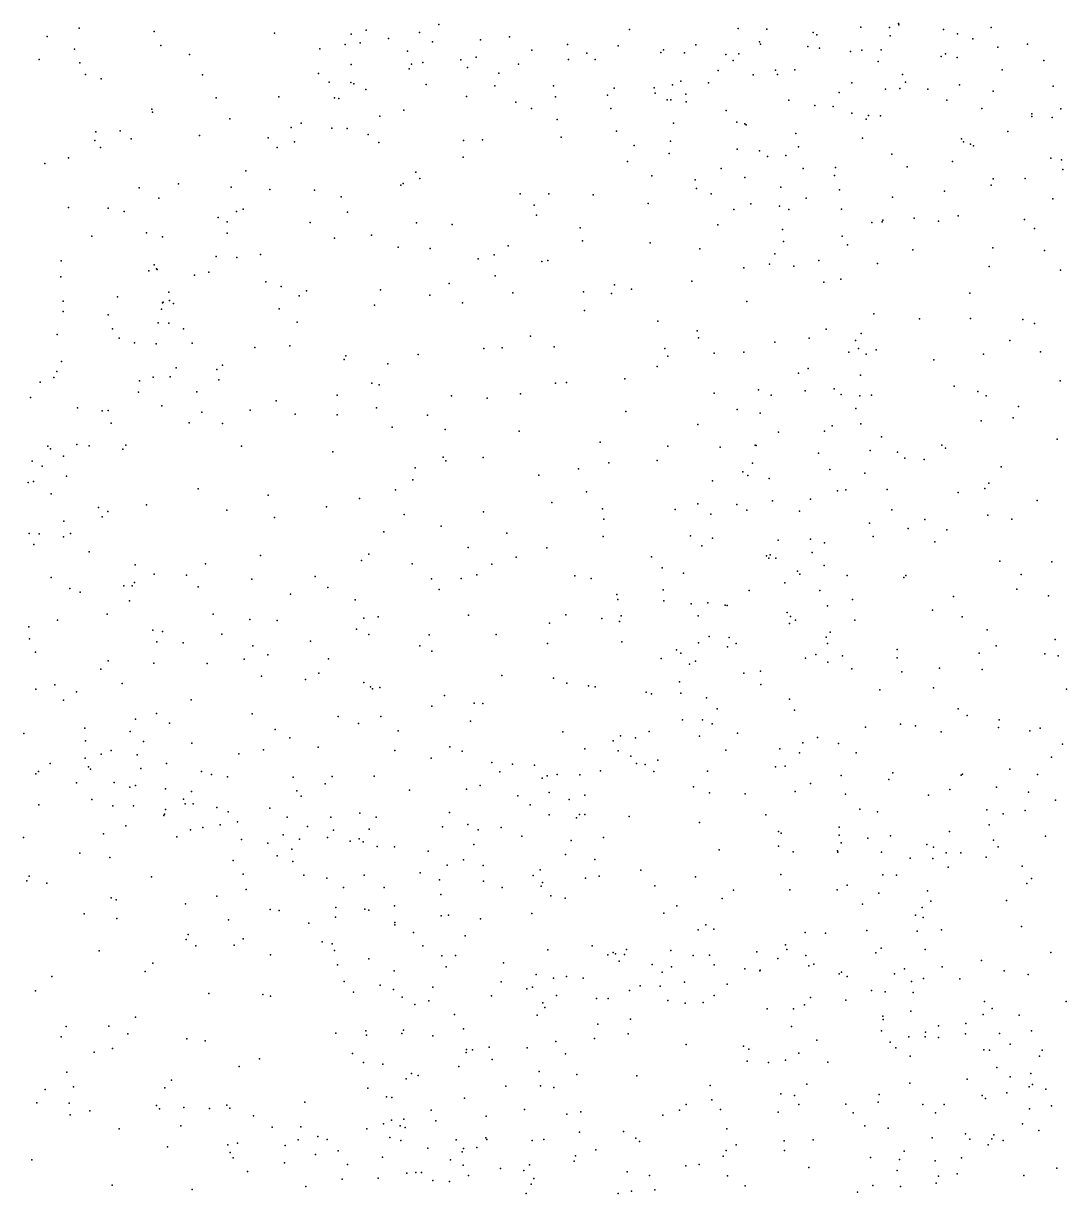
# Model space of a CAD drawing. Header units: metres. Extents: x -23.9 to 23.9, y -28.5 to 28.5.
# Drawn here: x -13.454 to -11.962, y 8.403 to 10.077 of the extents above; entities that cross this region are included whole.
import ezdxf

# ---------------------------------------------------------------- set-up
doc = ezdxf.new("R2010")
doc.units = ezdxf.units.M

msp = doc.modelspace()

# ---------------------------------------------------------------- linework, layer by layer
for p in [(-13.3744, 10.0702, -5.0098), (-13.2671, 10.0656, 18.3685), (-12.9637, 10.0675, 24.3945), (-12.86, 10.0756, 20.1671), (-12.5871, 10.0684, 21.2771), (-12.4318, 10.07, 20.0242), (-12.3911, 10.0691, 20.7365), (-12.2564, 10.072, 24.7899), (-12.2153, 10.0714, 23.1573), (-12.2026, 10.0772, 22.6871), (-12.2019, 10.0752, 18.1129), (-12.1384, 10.0687, 21.6482), (-12.0699, 10.0713, 18.2572), (-13.4202, 10.0585, 5.4213), (-13.095, 10.0633, 24.33), (-12.9853, 10.0617, 20.7991), (-12.9724, 10.0493, 20.6956), (-12.9319, 10.0554, 20.2996), (-12.8874, 10.0641, -11.6826), (-12.869, 10.051, 24.5283), (-12.8005, 10.0535, 20.7768), (-12.7587, 10.0582, 17.9673), (-12.4015, 10.0508, 19.9409), (-12.4, 10.0477, 22.5929), (-12.3245, 10.0643, 23.2187), (-12.3192, 10.0607, 20.3138), (-12.2144, 10.0594, 22.1657), (-12.1184, 10.0622, 21.7312), (-12.0962, 10.0552, 22.7158), (-12.0179, 10.0476, 22.8165), (-13.3812, 10.0404, -3.9826), (-13.2576, 10.0455, 24.3193), (-13.2165, 10.0328, 4.6356), (-13.0304, 10.041, 20.2427), (-12.994, 10.0471, -8.1686), (-12.9047, 10.0373, 20.6292), (-12.727, 10.0387, 21.2127), (-12.676, 10.0469, 17.9568), (-12.6485, 10.0347, 20.7836), (-12.6037, 10.0449, 22.712), (-12.5425, 10.0356, 20.0723), (-12.5385, 10.0393, 20.1786), (-12.5085, 10.0353, 24.7819), (-12.4925, 10.0466, 20.7761), (-12.4495, 10.0328, 21.3598), (-12.4308, 10.0338, -4.0537), (-12.3323, 10.044, 20.5909), (-12.3156, 10.0418, 20.4535), (-12.2713, 10.0369, 23.4402), (-12.2549, 10.039, 19.8255), (-12.2275, 10.0395, 21.5292), (-12.1353, 10.0337, 23.1997), (-12.0604, 10.0433, 23.5073), (-13.4315, 10.0257, 18.8081), (-13.3733, 10.0206, 24.2866), (-12.9853, 10.0186, -10.4932), (-12.8992, 10.0191, 20.4977), (-12.8827, 10.0212, 20.3844), (-12.8284, 10.025, 20.2784), (-12.8066, 10.029, 21.1546), (-12.7461, 10.0189, 20.2406), (-12.6744, 10.0257, 24.7108), (-12.6364, 10.0257, 20.1385), (-12.4389, 10.0243, 17.9872), (-12.2319, 10.0229, -11.6927), (-12.1415, 10.0297, 21.9252), (-12.1187, 10.0282, 19.7865), (-11.9945, 10.0242, 23.0544), (-13.3655, 10.0043, 6.615), (-13.3431, 9.9977, 18.683), (-13.1979, 10.0035, 24.3615), (-13.032, 10.0055, 24.4074), (-12.9022, 10.0123, 20.11), (-12.8189, 10.014, 20.6496), (-12.7744, 10.0061, 20.1167), (-12.4607, 10.01, 20.3014), (-12.4103, 10.0036, 20.4661), (-12.3783, 10.0103, 21.4108), (-12.3757, 10.0042, 23.3503), (-12.3509, 10.0106, 22.5292), (-12.1968, 10.0042, 22.5437), (-12.0544, 10.0107, 24.7499), (-13.0169, 9.9932, 5.3617), (-12.9859, 9.9926, 20.405), (-12.9816, 9.9905, 2.361), (-12.9645, 9.9828, 15.0895), (-12.8783, 9.9896, 18.0077), (-12.7801, 9.9878, 20.3755), (-12.6961, 9.988, 20.6378), (-12.6091, 9.9844, 19.9913), (-12.5521, 9.985, 20.3372), (-12.5256, 9.9894, 20.6243), (-12.5139, 9.9945, 2.5014), (-12.4743, 9.9923, 22.5288), (-12.2692, 9.9923, -14.4867), (-12.2214, 9.9831, 14.4109), (-12.2008, 9.9842, 21.9739), (-12.1928, 9.9933, 21.6791), (-12.1604, 9.9833, 24.7908), (-12.1152, 9.9892, 22.5629), (-11.9815, 9.9873, 19.7915), (-13.1786, 9.9708, 12.2302), (-13.089, 9.972, 20.1365), (-13.0094, 9.9708, 20.7312), (-13.0031, 9.9697, 20.4945), (-12.8203, 9.9726, 24.6066), (-12.7501, 9.9643, 24.6668), (-12.693, 9.9722, 20.426), (-12.6189, 9.9746, 17.9621), (-12.5507, 9.9772, 22.4325), (-12.5333, 9.968, 17.9726), (-12.5283, 9.9677, 22.3114), (-12.5066, 9.9759, 20.4866), (-12.5063, 9.9648, 19.9996), (-12.3594, 9.9673, 22.1778), (-12.2873, 9.9784, 24.81), (-12.1334, 9.9672, 23.3001), (-12.0673, 9.9804, 18.2696), (-13.2706, 9.9546, 24.378), (-13.2695, 9.9502, 18.4017), (-12.9099, 9.9531, -2.142), (-12.7273, 9.9553, 20.0588), (-12.614, 9.9554, 24.754), (-12.449, 9.9526, 22.2092), (-12.3224, 9.9599, 21.4989), (-12.2961, 9.9582, 22.088), (-12.2694, 9.9486, 18.0761), (-12.0836, 9.9553, 19.8271), (-12.012, 9.9476, 23.249), (-11.9705, 9.9549, 24.7097), (-13.1591, 9.9408, 24.4109), (-13.057, 9.9345, 20.3229), (-12.9442, 9.9446, 20.9147), (-12.6907, 9.9398, -11.0307), (-12.5246, 9.9345, 21.2657), (-12.4337, 9.9359, 22.4438), (-12.4224, 9.9333, 21.3698), (-12.4205, 9.9319, 19.9846), (-12.2487, 9.94, 21.8998), (-12.2455, 9.9453, 21.7419), (-12.2283, 9.9451, 19.9175), (-12.0119, 9.944, -14.2148), (-11.9827, 9.9424, 22.5941), (-13.3503, 9.9221, 24.3682), (-13.3157, 9.9233, 18.6366), (-13.2023, 9.9167, 18.2824), (-13.071, 9.9282, 24.4349), (-13.0128, 9.9271, 20.8197), (-12.991, 9.9267, 20.0954), (-12.961, 9.9183, 18.0528), (-12.6849, 9.9143, 21.1412), (-12.6057, 9.9232, 21.1902), (-12.3496, 9.9198, 11.947), (-12.0464, 9.9227, 24.7577), (-13.3519, 9.9095, 18.7197), (-13.3439, 9.8996, 3.3629), (-13.3, 9.912, 18.5101), (-13.1042, 9.9136, 18.1574), (-13.0912, 9.8997, 20.6227), (-13.0664, 9.9075, 20.5019), (-12.9456, 9.907, 24.458), (-12.8249, 9.9097, 17.9983), (-12.7973, 9.9106, 20.0229), (-12.5806, 9.9023, 22.297), (-12.5286, 9.9089, 6.2864), (-12.4335, 9.8973, -8.3753), (-12.3457, 9.9008, 22.0218), (-12.2542, 9.9132, -8.7356), (-12.1125, 9.912, 18.2193), (-12.1095, 9.9079, 23.367), (-12.0994, 9.9043, 19.9104), (-12.0954, 9.902, 22.4545), (-13.3895, 9.8848, -1.6294), (-12.8253, 9.8856, 24.6116), (-12.5308, 9.8908, 22.2179), (-12.4016, 9.8948, -10.3967), (-12.3898, 9.8865, 18.0228), (-12.3635, 9.888, 14.8283), (-12.2121, 9.89, 22.4017), (-11.9849, 9.8844, 23.5134), (-11.9696, 9.8818, 22.5291), (-13.4234, 9.8769, 24.3564), (-13.1361, 9.8664, 20.1296), (-12.8929, 9.8642, 24.5218), (-12.5903, 9.8797, 17.9796), (-12.4563, 9.8695, 21.2888), (-12.339, 9.8695, 21.4993), (-12.2925, 9.8712, 20.0728), (-12.1903, 9.872, 18.149), (-12.1254, 9.8797, 24.7869), (-11.9677, 9.8682, 19.8536), (-13.2325, 9.8474, 18.3681), (-12.9108, 9.8481, 18.0486), (-12.8871, 9.8553, 20.9736), (-12.5555, 9.8589, 12.8818), (-12.4933, 9.8535, 20.0683), (-12.4225, 9.8566, 24.8096), (-12.294, 9.8597, 21.754), (-12.0671, 9.8547, 15.8529), (-12.0216, 9.8554, 22.446), (-13.2885, 9.8418, 18.5888), (-13.157, 9.8428, 24.46), (-13.1015, 9.8397, 20.6915), (-13.0378, 9.8384, 20.8273), (-12.9145, 9.8457, 20.0442), (-12.7438, 9.8332, -6.839), (-12.7025, 9.8333, 19.9537), (-12.6392, 9.8319, 20.012), (-12.4913, 9.8409, 1.4156), (-12.4705, 9.8332, 22.3651), (-12.3707, 9.8427, 22.3571), (-12.2869, 9.839, 18.0946), (-12.1366, 9.8369, 22.3866), (-12.07, 9.8459, 20.0219), (-13.3897, 9.8138, 24.4043), (-13.2605, 9.8269, 18.463), (-12.9999, 9.8288, 24.4696), (-12.7236, 9.8172, 21.0805), (-12.5604, 9.8196, 21.1694), (-12.4138, 9.8192, 22.2065), (-12.3726, 9.8158, 22.0532), (-12.3346, 9.827, 20.1434), (-12.2113, 9.8284, 24.8032), (-11.9819, 9.8261, -9.1511), (-13.333, 9.8127, 1.3289), (-13.3102, 9.8081, 18.7595), (-13.1756, 9.7995, 14.4117), (-13.1495, 9.8079, 20.3574), (-13.14, 9.8115, 20.0611), (-12.9907, 9.8073, 20.9124), (-12.7205, 9.8026, 18.0115), (-12.438, 9.8109, 18.0326), (-12.3592, 9.8111, 21.3914), (-12.2843, 9.8116, 21.6666), (-12.1804, 9.7983, -4.7753), (-12.1172, 9.8016, -0.5867), (-12.0225, 9.7966, 24.7398), (-13.1625, 9.793, 20.6101), (-13.0441, 9.7922, 18.1586), (-12.8918, 9.7918, 3.5662), (-12.8407, 9.7896, 20.0059), (-12.6577, 9.7847, 14.1715), (-12.4608, 9.7889, 20.1711), (-12.3687, 9.7825, 24.8073), (-12.2407, 9.7925, 16.8273), (-12.226, 9.7933, 18.1576), (-12.2252, 9.7958, 22.3338), (-12.1455, 9.7944, 20.1397), (-12.008, 9.7838, 20.064), (-13.3561, 9.7725, 23.0447), (-13.2779, 9.7775, 18.6583), (-13.2554, 9.7718, 20.1432), (-13.1629, 9.7768, 18.3001), (-13.0092, 9.7697, -11.933), (-12.9565, 9.7741, 20.0296), (-12.6546, 9.766, 21.0873), (-12.5576, 9.7632, 24.7655), (-12.3669, 9.765, 22.3025), (-12.2832, 9.7727, 21.5749), (-13.1149, 9.7466, 20.7857), (-12.9181, 9.7571, -8.4265), (-12.8726, 9.7549, 24.5466), (-12.761, 9.7589, 5.5983), (-12.4865, 9.7546, 22.2918), (-12.3793, 9.7476, 20.2243), (-12.2755, 9.7605, 21.7981), (-12.1823, 9.7532, 20.2041), (-12.0675, 9.7558, 18.3611), (-11.9936, 9.7521, 18.4116), (-13.4, 9.7376, 20.0547), (-13.2672, 9.7319, 23.0815), (-13.1785, 9.7437, 20.4654), (-13.1491, 9.742, 24.4962), (-12.8037, 9.7401, 12.6824), (-12.7808, 9.7461, 18.0389), (-12.7128, 9.7367, 24.6784), (-12.7039, 9.7378, 4.0064), (-12.3871, 9.7327, 22.209), (-12.3522, 9.7298, -8.055), (-12.3166, 9.7379, 21.9544), (-12.2325, 9.7335, 24.7927), (-13.4008, 9.7146, 6.3947), (-13.2745, 9.7231, 18.8264), (-13.264, 9.726, 5.4996), (-13.2628, 9.7251, 24.4806), (-13.2096, 9.7167, -4.9001), (-13.1889, 9.7214, 20.0092), (-12.7793, 9.716, 24.6228), (-12.4237, 9.7272, 21.2547), (-12.0727, 9.7293, 20.1767), (-11.9707, 9.7241, -14.8378), (-13.1072, 9.7075, 18.2382), (-13.0855, 9.7009, 20.8614), (-12.8451, 9.7052, 6.4209), (-12.6087, 9.7033, 6.0107), (-12.5844, 9.6969, 21.1144), (-12.498, 9.7085, 20.2318), (-12.3093, 9.7069, 20.2583), (-12.2851, 9.7112, 21.8753), (-13.3973, 9.6799, 23.0233), (-13.3194, 9.6858, 20.2274), (-13.2461, 9.6924, 20.3566), (-13.2453, 9.6807, 20.4399), (-13.0598, 9.6872, 19.9948), (-13.0491, 9.6943, 24.5033), (-12.9434, 9.6957, 19.9884), (-12.8729, 9.6885, 18.1141), (-12.7542, 9.6917, 20.0703), (-12.6533, 9.6929, 18.0566), (-12.6129, 9.6909, 20.1946), (-12.4195, 9.6794, 20.2676), (-12.1007, 9.6911, 12.495), (-13.3974, 9.6647, 23.1585), (-13.2566, 9.6684, 18.6228), (-13.255, 9.6772, 20.5314), (-13.2541, 9.6783, 20.6539), (-13.2394, 9.6765, -12.2797), (-13.0884, 9.6689, -11.3945), (-12.9522, 9.6742, 20.9934), (-12.826, 9.6772, 21.0147), (-12.6515, 9.6664, 24.6924), (-13.3328, 9.6601, 19.9361), (-13.2616, 9.6487, 18.5016), (-13.2461, 9.6483, 19.9497), (-13.0626, 9.6496, 20.9407), (-12.547, 9.6512, 18.0957), (-12.2381, 9.6616, 20.2796), (-12.1725, 9.6544, 24.7562), (-12.0997, 9.6551, 18.4098), (-12.025, 9.6537, 22.2372), (-12.008, 9.6476, 22.153), (-13.4056, 9.632, 19.8805), (-13.3268, 9.64, 20.6207), (-13.2252, 9.6401, 18.3574), (-12.7291, 9.6295, 20.1575), (-12.4903, 9.6371, 21.1715), (-12.3058, 9.6396, 21.9575), (-12.2558, 9.6332, 21.6262), (-13.317, 9.6268, 20.4828), (-13.2954, 9.6203, 20.7118), (-13.2641, 9.6188, 24.4924), (-13.2129, 9.6194, 20.8132), (-13.1232, 9.6133, 24.5136), (-13.0731, 9.6156, -7.0206), (-12.7695, 9.6127, 18.1295), (-12.6951, 9.6144, 24.6396), (-12.4884, 9.6274, -0.9135), (-12.3795, 9.6209, 22.0896), (-12.3304, 9.6269, 18.1881), (-12.2641, 9.6234, 21.5428), (-12.0434, 9.6233, 24.6935), (-12.9956, 9.5962, 24.5083), (-12.9929, 9.6017, 19.9346), (-12.8894, 9.6035, 19.9842), (-12.7957, 9.6121, 20.1052), (-12.5366, 9.6122, 16.2903), (-12.5327, 9.6008, 20.2929), (-12.466, 9.6051, -1.3417), (-12.4236, 9.6067, 20.3176), (-12.2735, 9.6067, 18.2641), (-12.2597, 9.6119, 21.8146), (-12.249, 9.6041, 21.7272), (-12.2347, 9.6103, -5.0979), (-12.1521, 9.5956, 22.225), (-12.0809, 9.6038, 20.2714), (-11.9995, 9.6072, 22.0454), (-13.4065, 9.5789, 20.6606), (-13.3994, 9.5933, 23.0965), (-13.2356, 9.5841, 18.673), (-13.1777, 9.5821, 18.7762), (-13.1695, 9.5881, 20.8888), (-12.9328, 9.5899, 20.9975), (-12.5478, 9.5861, -11.7973), (-12.3318, 9.5833, 22.2225), (-13.43, 9.5636, 20.4887), (-13.4108, 9.5705, 18.9791), (-13.2879, 9.5655, 18.594), (-13.2683, 9.571, -11.7813), (-13.244, 9.5714, 18.8653), (-13.1748, 9.5671, 18.2224), (-12.9558, 9.5624, -7.5632), (-12.6929, 9.5626, 20.228), (-12.6772, 9.5632, 21.0555), (-12.5942, 9.5687, 21.0954), (-12.3458, 9.5766, 21.3405), (-12.2568, 9.5737, 20.3362), (-11.9715, 9.5657, 24.656), (-13.2893, 9.5497, 19.9194), (-13.2061, 9.5499, 24.5024), (-12.9451, 9.5599, 18.1202), (-12.7432, 9.547, 24.5553), (-12.466, 9.5479, 21.1929), (-12.403, 9.5528, 24.7205), (-12.3359, 9.5514, 22.0253), (-12.2944, 9.5542, 21.9294), (-12.2845, 9.5461, 21.4869), (-12.241, 9.5454, 18.3954), (-12.1232, 9.5583, 24.7052), (-12.0891, 9.5504, 22.1281), (-13.4442, 9.5417, 20.7567), (-13.256, 9.5301, 18.7701), (-13.0928, 9.5369, 6.2119), (-13.0054, 9.5452, 3.0035), (-12.8421, 9.5443, 18.107), (-12.791, 9.5409, 20.1625), (-12.3846, 9.545, 18.2227), (-12.2581, 9.5443, 21.61), (-12.0771, 9.5443, 18.5045), (-12.0308, 9.5289, 21.9739), (-13.3766, 9.5271, 18.9042), (-13.3415, 9.5228, 18.3615), (-13.3327, 9.5234, 18.655), (-13.1991, 9.5207, 20.9582), (-13.13, 9.5238, 21.0068), (-13.0654, 9.5182, 18.0855), (-13.0056, 9.5171, 20.9905), (-12.9491, 9.5272, 19.9637), (-12.876, 9.5167, 24.5152), (-12.5924, 9.5218, 24.6413), (-12.4331, 9.5245, 20.3503), (-12.4004, 9.5196, 22.1133), (-12.2638, 9.526, 21.8078), (-12.0387, 9.5128, 24.66), (-13.3288, 9.5052, 20.878), (-13.2172, 9.5058, 19.9728), (-13.1692, 9.5047, 18.117), (-12.9268, 9.4993, 18.036), (-12.8511, 9.4961, 20.1077), (-12.4895, 9.5034, 24.6716), (-12.2973, 9.5012, 24.6901), (-12.2566, 9.5043, 21.7224), (-12.0843, 9.5085, 20.3156), (-12.7451, 9.4938, 18.0699), (-12.374, 9.4924, 22.19), (-12.3083, 9.4936, 20.3705), (-12.227, 9.4857, 18.5228), (-11.9757, 9.4823, 21.8705), (-13.4191, 9.472, 18.5588), (-13.4156, 9.4685, 23.1368), (-13.3778, 9.4744, 18.2967), (-13.3599, 9.4725, 24.448), (-13.3118, 9.4678, 18.1795), (-13.3076, 9.4737, 19.9652), (-13.1421, 9.4724, 20.0069), (-13.0114, 9.4639, 20.0085), (-12.6292, 9.478, 21.0842), (-12.5327, 9.4723, 21.1523), (-12.4575, 9.4708, 18.2349), (-12.4078, 9.4735, 2.6932), (-12.4063, 9.4732, 15.9291), (-12.3168, 9.4624, 18.465), (-12.243, 9.4662, 22.1809), (-12.2042, 9.4635, -7.905), (-12.1404, 9.4734, -6.8737), (-12.1354, 9.4695, 24.6531), (-13.4418, 9.4506, 18.4415), (-13.397, 9.458, 20.9059), (-12.8539, 9.4564, 2.4349), (-12.8502, 9.4511, 21.0226), (-12.7968, 9.456, 5.7935), (-12.6167, 9.4483, 24.5739), (-12.5476, 9.4519, 18.1517), (-12.4115, 9.4478, 18.3395), (-12.1937, 9.4551, 1.3594), (-12.1661, 9.453, 22.1497), (-13.4271, 9.4436, 23.2378), (-13.3923, 9.4295, 18.8197), (-12.894, 9.4412, 5.1811), (-12.7168, 9.4307, 21.059), (-12.6602, 9.4399, 20.3022), (-12.4254, 9.4354, 22.1544), (-12.4182, 9.4304, 16.7888), (-12.3007, 9.4388, 21.4766), (-12.2508, 9.4335, 20.3839), (-12.0557, 9.4428, 18.5818), (-13.4473, 9.42, 18.3307), (-13.4395, 9.4216, 19.9293), (-12.8971, 9.4238, 20.0789), (-12.4688, 9.4227, 21.2131), (-12.3876, 9.4258, 22.0733), (-12.0789, 9.4115, 15.7074), (-12.0734, 9.4194, 21.9305), (-13.4142, 9.4042, 21.0257), (-13.2043, 9.4111, 24.4803), (-13.1042, 9.4019, 24.4886), (-12.9733, 9.3975, 17.9496), (-12.9221, 9.4097, 24.4689), (-12.6488, 9.4069, 18.0335), (-12.3284, 9.3962, 22.2184), (-12.2896, 9.4085, 21.8475), (-12.2777, 9.4095, 21.7536), (-12.2186, 9.4103, 24.6297), (-12.1171, 9.4057, 18.6279), (-12.0042, 9.3946, 24.6449), (-13.3467, 9.3843, 19.9961), (-13.3333, 9.3787, 24.4321), (-13.2781, 9.3882, 18.0552), (-13.1631, 9.3808, 17.985), (-13.0208, 9.3856, 21.0416), (-12.796, 9.3784, 21.0515), (-12.6983, 9.3918, 24.4384), (-12.6257, 9.3826, 21.115), (-12.5218, 9.3816, 20.3679), (-12.4895, 9.3896, -12.7263), (-12.434, 9.3888, 18.2612), (-12.4197, 9.3805, 20.3888), (-12.3829, 9.3942, 21.3419), (-12.3443, 9.379, 21.9665), (-12.2122, 9.3811, 18.5964), (-13.3961, 9.3649, 21.1304), (-13.3414, 9.3712, 23.1911), (-13.095, 9.3701, 20.0582), (-12.9096, 9.3743, 21.0396), (-12.6242, 9.3679, 20.3331), (-12.4712, 9.3749, 18.1758), (-12.2441, 9.3622, 22.1823), (-12.1647, 9.3672, 20.3784), (-12.075, 9.3734, 20.346), (-12.0405, 9.3676, 18.6575), (-13.4457, 9.3471, 18.2057), (-13.4315, 9.3466, 24.3685), (-13.3869, 9.3473, 18.1232), (-12.9387, 9.3496, 20.0564), (-12.8567, 9.3578, 17.929), (-12.7626, 9.3479, -11.2051), (-12.1887, 9.3545, 22.0968), (-12.1333, 9.3526, 18.6984), (-13.4393, 9.3316, 21.1981), (-13.397, 9.3426, 23.2567), (-12.6248, 9.343, 24.4252), (-12.4999, 9.344, 24.5028), (-12.4837, 9.3296, 18.958), (-12.4687, 9.3404, 21.2551), (-12.3747, 9.3379, -4.0882), (-12.3285, 9.3391, 21.4981), (-12.3085, 9.3341, 20.4017), (-12.2387, 9.3427, -12.9562), (-12.1508, 9.3355, 21.9896), (-13.3599, 9.3211, 23.1213), (-13.1152, 9.3157, 1.094), (-12.9603, 9.3176, 17.892), (-12.8182, 9.3272, 20.1994), (-12.7495, 9.3135, 20.2588), (-12.7053, 9.3269, 21.1025), (-12.5558, 9.3139, 21.1936), (-12.3912, 9.3153, 22.1975), (-12.3882, 9.3117, 18.2449), (-12.3861, 9.3169, 21.3825), (-12.3779, 9.3117, 18.8123), (-12.3259, 9.3202, 18.7127), (-13.2943, 9.3022, 20.0469), (-13.1938, 9.3039, 20.0701), (-12.9708, 9.3088, 21.0628), (-12.8982, 9.3037, 20.1175), (-12.784, 9.3032, 24.3736), (-12.5404, 9.2981, 24.3999), (-12.309, 9.3016, 21.6883), (-12.0577, 9.3078, 18.7469), (-11.9832, 9.3068, 24.6573), (-13.4142, 9.2841, 20.0038), (-13.2672, 9.2888, 17.9703), (-13.221, 9.2874, 24.4342), (-13.1274, 9.282, 21.1031), (-13.0369, 9.2855, 20.0867), (-12.8707, 9.2822, 24.4), (-12.8282, 9.2827, 17.8826), (-12.8057, 9.2879, 2.7793), (-12.6656, 9.2866, -4.43), (-12.6422, 9.283, 24.2804), (-12.5103, 9.2907, 18.0483), (-12.3472, 9.2934, -13.4299), (-12.3435, 9.2891, 18.3214), (-12.2761, 9.2872, 18.9001), (-12.1949, 9.2841, 22.0431), (-12.1919, 9.287, 18.8163), (-12.0273, 9.2884, 21.8035), (-13.3875, 9.2683, 24.3593), (-13.373, 9.2633, 18.0357), (-13.3105, 9.2722, 24.3939), (-13.2987, 9.2722, 23.2489), (-13.2954, 9.277, 21.1922), (-13.2043, 9.2709, 21.1424), (-13.0187, 9.2701, 24.431), (-12.8596, 9.2673, 21.0883), (-12.539, 9.2666, -8.5896), (-12.4161, 9.2656, 22.0078), (-12.3652, 9.2767, -7.0733), (-12.3152, 9.2655, 24.5066), (-12.0333, 9.2678, 20.3395), (-13.3025, 9.2509, 23.1163), (-13.0722, 9.2605, 17.8773), (-12.9798, 9.2524, 23.1863), (-12.6052, 9.2599, 17.9616), (-12.6039, 9.2527, -4.996), (-12.5381, 9.2511, 20.3691), (-12.4989, 9.2468, 21.2909), (-12.4752, 9.2479, 22.0858), (-12.4506, 9.2446, 24.4315), (-12.4477, 9.2442, 21.3576), (-12.3042, 9.2438, 18.4522), (-12.2684, 9.2526, 20.3988), (-12.1239, 9.2571, 18.8569), (-11.9881, 9.2582, 18.7425), (-13.3344, 9.2317, 21.2604), (-13.1827, 9.232, -11.6827), (-12.9468, 9.2282, 24.3914), (-12.8176, 9.2305, 20.1979), (-12.6782, 9.2306, 17.9109), (-12.599, 9.2292, -12.1411), (-12.4891, 9.2295, 22.1954), (-12.3616, 9.2343, 21.589), (-12.357, 9.2283, 21.7359), (-12.1538, 9.2377, 24.6045), (-12.1117, 9.2282, 21.8927), (-13.4465, 9.2138, 21.4233), (-13.4054, 9.2233, 23.0286), (-13.1301, 9.2243, -6.5972), (-13.0911, 9.2226, 24.4085), (-12.9673, 9.226, -7.8114), (-12.7016, 9.2189, 21.1677), (-12.6269, 9.2258, 20.3348), (-12.6016, 9.2212, 24.2375), (-12.3586, 9.2184, 18.2123), (-12.3497, 9.2232, 20.4004), (-12.2649, 9.2233, 18.9935), (-13.4453, 9.1967, 24.2624), (-13.2688, 9.2088, 20.0707), (-13.2552, 9.2071, 17.9269), (-13.1702, 9.2032, 20.0884), (-12.9779, 9.2102, 20.0871), (-12.9603, 9.2026, 21.1249), (-12.8737, 9.202, 20.1376), (-12.7782, 9.2026, 24.3022), (-12.4736, 9.1996, 24.3548), (-12.4446, 9.1983, 18.9209), (-12.3058, 9.1989, 22.2361), (-12.3004, 9.2061, 18.3727), (-12.076, 9.2096, 24.6287), (-11.9785, 9.1956, 20.2963), (-13.4367, 9.1773, 23.3961), (-13.2634, 9.192, -1.4042), (-13.2256, 9.1906, 23.2809), (-13.1258, 9.1864, 17.8654), (-13.0434, 9.1931, 23.2667), (-12.8872, 9.1867, -11.4993), (-12.8699, 9.1787, 24.3265), (-12.7048, 9.1899, 20.28), (-12.5983, 9.1923, 21.246), (-12.52, 9.1809, 22.1127), (-12.4886, 9.1907, 18.0166), (-12.447, 9.1849, 21.9469), (-12.4347, 9.1899, 21.4571), (-12.3041, 9.19, -11.1298), (-12.2046, 9.1812, 20.3834), (-12.0631, 9.1866, 19.0172), (-13.333, 9.1648, 23.037), (-13.2678, 9.1617, 21.2638), (-13.1914, 9.161, 23.0966), (-13.1386, 9.1672, 23.2846), (-13.1044, 9.1737, 23.1285), (-13.0176, 9.1681, 24.3598), (-12.5421, 9.1682, 21.3264), (-12.5138, 9.176, 16.3617), (-12.5016, 9.1604, 22.014), (-12.4929, 9.1643, 22.2511), (-12.3358, 9.1686, 18.7733), (-12.3206, 9.1739, 24.4894), (-12.3038, 9.1629, 18.6911), (-12.2829, 9.1723, 18.5722), (-12.2043, 9.1692, 19.026), (-12.0873, 9.1762, -13.6347), (-11.9934, 9.1749, 18.8777), (-11.974, 9.172, 24.6478), (-13.3433, 9.1533, 23.353), (-13.0318, 9.1475, -1.154), (-12.7699, 9.1441, 21.1924), (-12.4236, 9.1474, 21.8045), (-12.3998, 9.15, 24.4122), (-12.2695, 9.1535, 18.4784), (-12.1978, 9.1491, 22.0093), (-12.144, 9.1544, 21.9234), (-12.0827, 9.1528, 20.3432), (-13.4094, 9.1305, 18.0082), (-13.3128, 9.1326, 21.3383), (-13.1137, 9.1432, 21.195), (-13.0507, 9.1385, 17.8314), (-12.9672, 9.1342, 21.1737), (-12.9576, 9.128, 17.8184), (-12.9445, 9.127, 24.3183), (-12.6962, 9.1404, 24.1642), (-12.6767, 9.133, 17.8737), (-12.6461, 9.129, 24.0895), (-12.6363, 9.1278, 20.3172), (-12.5156, 9.1351, 24.2345), (-12.3996, 9.1313, 18.095), (-13.4363, 9.1243, 21.5801), (-13.3784, 9.1208, 20.0394), (-12.955, 9.125, 23.2364), (-12.8521, 9.1154, 6.1048), (-12.5633, 9.1203, 2.5041), (-12.5559, 9.1179, 17.9419), (-12.514, 9.1186, 21.4248), (-12.4771, 9.1119, 21.5043), (-12.3586, 9.11, 22.3022), (-12.2291, 9.1235, 24.5433), (-12.1525, 9.1262, 24.5898), (-11.9622, 9.1246, 18.7705), (-13.397, 9.1087, 23.4342), (-13.2143, 9.1093, -1.789), (-12.8698, 9.1, 17.8211), (-12.8095, 9.1044, 20.1787), (-12.797, 9.1038, 24.2134), (-12.4621, 9.0964, 21.7479), (-12.3513, 9.0944, 18.1565), (-12.1174, 9.0964, 16.908), (-13.2936, 9.0814, 23.409), (-13.2639, 9.0895, 17.8966), (-13.127, 9.0891, 20.0962), (-13.004, 9.0853, 20.0897), (-12.943, 9.0852, 23.0571), (-12.8147, 9.0785, 21.2467), (-12.5116, 9.0804, 21.8705), (-12.4828, 9.0804, 21.6061), (-12.1044, 9.0868, 15.8226), (-12.0587, 9.0807, 21.8192), (-13.4536, 9.0611, 22.0069), (-13.3664, 9.0687, 21.5438), (-13.3012, 9.064, 20.06), (-13.2453, 9.0758, 24.2593), (-13.0942, 9.0666, 24.2785), (-12.9749, 9.0754, 21.2334), (-12.9182, 9.0647, 24.2319), (-12.6827, 9.0632, 21.3356), (-12.5592, 9.064, 22.2388), (-12.4693, 9.0749, 20.3557), (-12.4327, 9.0613, 18.0348), (-12.2496, 9.0702, 22.2011), (-12.1997, 9.0743, 20.3564), (-12.1781, 9.0721, 21.9811), (-12.1417, 9.0635, -9.3716), (-12.0594, 9.0695, 19.0756), (-12.0149, 9.0648, 24.6142), (-11.9998, 9.0688, 20.2756), (-13.3655, 9.0504, 21.8809), (-13.2826, 9.0494, 22.9859), (-13.2132, 9.0471, 21.3683), (-13.0732, 9.0549, 23.3404), (-12.6105, 9.0507, 22.132), (-12.6, 9.0577, 5.3295), (-12.5789, 9.0549, -7.4068), (-12.487, 9.0572, -11.8366), (-12.3393, 9.0478, 24.428), (-12.3186, 9.0552, 18.7882), (-12.2884, 9.0465, 18.7062), (-11.9681, 9.0459, 19.018), (-13.3429, 9.0316, 21.7003), (-13.3287, 9.0368, 24.1549), (-13.2913, 9.0305, 23.4799), (-13.1462, 9.0319, 23.0038), (-13.1106, 9.0378, 23.4139), (-13.0326, 9.0414, 21.293), (-12.923, 9.0366, 4.9469), (-12.8444, 9.0421, 20.1215), (-12.8264, 9.0356, 24.1367), (-12.6511, 9.0391, 21.9969), (-12.6036, 9.0361, 17.8967), (-12.5853, 9.0287, 21.5149), (-12.4495, 9.0373, 24.2604), (-12.3724, 9.039, 18.8771), (-12.3444, 9.0334, 19.0372), (-12.2631, 9.0334, 18.6174), (-11.9838, 9.0271, 18.7431), (-13.416, 9.0181, 20.0074), (-13.366, 9.0259, 22.9325), (-13.3612, 9.0133, 23.5639), (-13.3582, 9.0099, 24.0785), (-13.2861, 9.0111, 21.5537), (-13.2493, 9.018, 21.4653), (-12.871, 9.0258, 21.3103), (-12.7842, 9.0193, 24.0633), (-12.7546, 9.017, 20.1865), (-12.7232, 9.0156, 3.1294), (-12.5775, 9.0183, 21.8072), (-12.5649, 9.0168, 21.6484), (-12.5466, 9.0227, 24.0882), (-12.3783, 9.0132, 24.3541), (-12.3648, 9.0145, 22.3697), (-12.0432, 9.01, -10.8868), (-13.4362, 9.0032, 23.7298), (-13.4323, 9.0065, 18.0129), (-13.1992, 9.0065, 24.1705), (-13.1849, 9.0024, 23.4801), (-13.162, 8.9992, 21.4201), (-13.0681, 8.9983, 24.1761), (-13.0127, 8.9993, 23.2474), (-12.9525, 8.9998, 23.0491), (-12.7726, 9.0064, -13.0484), (-12.7121, 8.9971, 21.4302), (-12.7049, 9.0003, 22.0767), (-12.6908, 9.0025, 24.0138), (-12.6583, 9.0018, 3.6153), (-12.6286, 9.0077, 21.893), (-12.5524, 9.0068, 22.3227), (-12.4756, 9.0071, -4.1338), (-12.2845, 9.0008, 20.3405), (-12.2163, 8.9954, 22.1039), (-12.2109, 9.0045, 24.507), (-12.1128, 9.0016, 21.9021), (-12.1111, 9.0026, 2.658), (-12.0039, 9.0025, 18.6209), (-13.3782, 8.9902, 22.0098), (-13.3244, 8.9907, -8.2388), (-13.3017, 8.9842, 21.9311), (-13.294, 8.9865, 17.9026), (-13.2507, 8.9818, 21.7996), (-13.2137, 8.978, 1.313), (-13.063, 8.9788, 20.0838), (-13.0226, 8.9892, 23.3589), (-12.9021, 8.9799, 20.0857), (-12.8203, 8.9813, 21.3848), (-12.8007, 8.9864, 17.816), (-12.702, 8.9766, -1.7906), (-12.496, 8.9849, 20.3165), (-12.4727, 8.9761, 22.414), (-12.3502, 8.9782, -13.7681), (-12.3283, 8.9897, 16.0968), (-12.1293, 8.9807, 19.0453), (-12.0624, 8.9844, 21.837), (-12.0168, 8.977, 20.2488), (-13.3563, 8.9667, 23.6916), (-13.2252, 8.9671, 21.6193), (-13.2228, 8.9604, 21.7175), (-13.2112, 8.9602, 21.883), (-13.0571, 8.9714, 23.4452), (-12.7468, 8.9716, 21.9239), (-12.6736, 8.9668, 21.8223), (-12.6512, 8.973, 21.5781), (-12.4217, 8.9748, 18.0352), (-12.2784, 8.9744, 18.2776), (-12.1596, 8.973, 21.9783), (-11.9781, 8.9658, 18.262), (-13.432, 8.9587, 22.0961), (-13.3261, 8.9577, 23.9707), (-13.2966, 8.9577, 22.9057), (-13.2533, 8.9436, 21.9918), (-13.2525, 8.9458, 24.0146), (-13.2507, 8.9522, 23.6134), (-13.1777, 8.9553, 22.9377), (-13.1615, 8.9487, 21.8017), (-13.1018, 8.9542, 17.8212), (-12.9732, 8.9472, 17.8076), (-12.8446, 8.9482, 23.9559), (-12.7294, 8.959, 21.5141), (-12.7023, 8.9445, 21.7204), (-12.6587, 8.945, 22.2464), (-12.6512, 8.9449, 20.2197), (-12.3922, 8.9445, 18.9588), (-12.2579, 8.9527, 22.317), (-12.2325, 8.949, 18.6175), (-12.0762, 8.9519, 18.3948), (-12.0529, 8.9459, 18.3074), (-12.0215, 8.9509, 18.7294), (-13.3074, 8.9289, 20.0292), (-13.1976, 8.9264, 20.0565), (-13.1725, 8.9304, 21.9625), (-13.1479, 8.9348, 23.6157), (-13.0771, 8.9411, 21.5018), (-13.0477, 8.928, 21.9283), (-13.0144, 8.9414, 23.0225), (-12.9498, 8.9415, 21.4585), (-12.8546, 8.9275, 21.8806), (-12.8184, 8.9307, 22.0707), (-12.7709, 8.9266, 21.7741), (-12.6633, 8.9402, 17.8652), (-12.5878, 8.9423, 17.9056), (-12.4874, 8.9335, 24.0973), (-12.2873, 8.9271, -12.1519), (-12.073, 8.9304, 24.528), (-13.4541, 8.912, 18.0421), (-13.3397, 8.9174, 22.0828), (-13.2345, 8.9132, 23.8471), (-13.2153, 8.9233, 23.693), (-13.1424, 8.9095, 23.7419), (-13.0827, 8.9159, 21.646), (-13.0592, 8.91, 22.0117), (-13.0194, 8.9124, 21.7717), (-13.0104, 8.9228, 22.9116), (-12.974, 8.9102, 21.5885), (-12.9598, 8.9239, 23.9524), (-12.8039, 8.9233, 21.5737), (-12.7414, 8.9139, 22.1795), (-12.6247, 8.912, 22.4609), (-12.3741, 8.921, 18.8788), (-12.3705, 8.9185, 20.2928), (-12.2874, 8.9156, 18.7183), (-12.2463, 8.9113, 18.8557), (-12.2138, 8.9148, 22.2057), (-12.1295, 8.921, 18.5538), (-11.9923, 8.914, 18.167), (-13.1046, 8.9039, 23.8944), (-13.0703, 8.8956, 23.614), (-12.9867, 8.9071, 23.1756), (-12.9682, 8.9058, 22.0368), (-12.9481, 8.8993, 21.7262), (-12.9236, 8.8988, 23.8767), (-12.8754, 8.8924, 20.0348), (-12.8098, 8.9022, -11.312), (-12.6709, 8.9081, 22.3329), (-12.459, 8.8945, 20.2632), (-12.3742, 8.8997, 18.1171), (-12.2897, 8.8929, 22.4935), (-12.2847, 8.9045, 18.9991), (-12.1622, 8.9022, 18.4657), (-12.1527, 8.8985, 20.252), (-12.0669, 8.9082, 21.8851), (-12.0602, 8.899, 18.8426), (-13.3736, 8.8897, 17.9634), (-13.3307, 8.8837, 22.7824), (-13.1542, 8.8791, 22.8453), (-13.0912, 8.8859, 20.0545), (-13.0686, 8.8778, 22.8516), (-12.8246, 8.8802, 22.1466), (-12.6789, 8.8877, 22.6605), (-12.6367, 8.8808, 23.9854), (-12.3531, 8.8917, 24.2799), (-12.2894, 8.8914, 24.3519), (-12.2269, 8.8912, 24.4142), (-12.1861, 8.8825, 22.1229), (-12.1537, 8.8819, 18.6685), (-12.1343, 8.8902, -9.0462), (-12.1136, 8.8904, 21.9608), (-12.077, 8.8839, 18.9852), (-13.1399, 8.8597, 17.8387), (-12.8865, 8.8614, 17.8195), (-12.8479, 8.8724, 22.8616), (-12.7966, 8.8719, 17.8285), (-12.7152, 8.8658, 22.7366), (-12.5712, 8.8655, 22.6096), (-12.3707, 8.8591, 24.1859), (-12.2248, 8.859, 18.96), (-12.1317, 8.8699, 18.26), (-12.0259, 8.871, 20.1927), (-13.4493, 8.8503, 22.4272), (-13.4461, 8.8569, 22.5422), (-13.4206, 8.8468, 22.3127), (-13.2709, 8.8559, 17.9039), (-13.0529, 8.8582, 22.0873), (-13.02, 8.8541, 23.4113), (-12.9667, 8.8583, 22.8037), (-12.8589, 8.8514, 22.7269), (-12.7961, 8.8497, 20.0083), (-12.7252, 8.8579, 22.4171), (-12.7135, 8.8427, 20.0734), (-12.7119, 8.8478, 17.859), (-12.6501, 8.8539, 20.1479), (-12.6307, 8.857, -6.9343), (-12.5512, 8.8428, 17.9456), (-12.4931, 8.8561, -1.367), (-12.2759, 8.8442, 22.5675), (-12.2055, 8.8583, 18.302), (-12.0189, 8.8462, 18.0899), (-12.0125, 8.8534, 24.4953), (-13.3287, 8.8257, 22.2491), (-13.1774, 8.8281, 22.1406), (-13.1353, 8.8376, -2.0616), (-12.9965, 8.8408, 23.6215), (-12.9384, 8.8407, -6.6232), (-12.8571, 8.8308, 23.821), (-12.7692, 8.8408, 22.6112), (-12.6997, 8.8287, 23.9508), (-12.6795, 8.8255, -13.6242), (-12.4385, 8.8366, 22.5892), (-12.3582, 8.8375, 20.2381), (-12.2902, 8.8374, 18.8552), (-12.2308, 8.8325, 18.7638), (-12.161, 8.8361, 18.8625), (-13.3215, 8.8232, 19.9802), (-13.2224, 8.8173, 22.727), (-13.1012, 8.809, 22.7445), (-13.0074, 8.8122, 23.2147), (-12.966, 8.8097, 17.8028), (-12.9235, 8.8142, 23.0144), (-12.5194, 8.8144, -9.0191), (-12.4549, 8.8248, -5.0911), (-12.2543, 8.8166, 20.2289), (-12.1686, 8.8122, 22.5217), (-12.1563, 8.8209, 18.194), (-12.048, 8.8221, 21.8996), (-13.3673, 8.803, 22.4503), (-13.3206, 8.7963, 22.541), (-13.1606, 8.7946, 22.2234), (-13.0881, 8.8075, 22.1654), (-13.0079, 8.798, 22.6886), (-12.9601, 8.8082, 20.0044), (-12.8568, 8.8, 22.3538), (-12.8461, 8.8012, 22.5323), (-12.8003, 8.7957, 22.8565), (-12.7272, 8.8032, -0.934), (-12.5383, 8.804, -11.0482), (-12.1781, 8.8011, 22.4123), (-12.1672, 8.7977, 22.0954), (-13.046, 8.7894, 20.0036), (-12.923, 8.787, 22.2895), (-12.9229, 8.7906, 23.7161), (-12.8962, 8.7764, 22.4372), (-12.4893, 8.7801, 22.6456), (-12.4783, 8.7873, 20.2489), (-12.4667, 8.781, 24.0423), (-12.3361, 8.7761, 18.7558), (-12.3072, 8.7752, 24.143), (-12.2477, 8.7791, 24.2505), (-12.176, 8.7782, 24.3324), (-12.1413, 8.7801, 22.0145), (-12.0267, 8.7849, 20.1845), (-13.2213, 8.7661, 22.5356), (-13.2185, 8.7734, 22.3056), (-13.1526, 8.7582, 22.3745), (-13.1398, 8.7674, 22.6132), (-13.027, 8.7629, 22.5713), (-13.0123, 8.7601, 22.3744), (-12.8222, 8.7714, 19.9501), (-12.3644, 8.7586, 18.88), (-13.3456, 8.75, 1.5626), (-13.2074, 8.7571, 17.7789), (-13.1009, 8.7444, 22.463), (-13.0094, 8.7507, 23.2947), (-12.8828, 8.7573, 22.9677), (-12.8556, 8.7429, 23.8025), (-12.8361, 8.7434, 4.5717), (-12.7041, 8.7513, 17.869), (-12.6409, 8.7572, 22.7474), (-12.6181, 8.7441, 20.1074), (-12.6107, 8.7474, 5.6998), (-12.6072, 8.7455, 20.6677), (-12.5946, 8.7449, 17.9338), (-12.5915, 8.7519, -12.6256), (-12.5281, 8.7505, 20.5526), (-12.4964, 8.7431, 18.0236), (-12.473, 8.7437, 20.7854), (-12.4054, 8.7484, 20.6878), (-12.3625, 8.7521, 18.1954), (-12.335, 8.7432, 20.5893), (-12.2349, 8.747, 18.8177), (-12.2274, 8.7538, 22.6517), (-12.1643, 8.7518, 20.2333), (-11.9846, 8.7478, 17.9848), (-13.2692, 8.7322, 19.9378), (-13.0051, 8.7299, 23.4572), (-12.96, 8.7386, 23.1045), (-12.8495, 8.727, -10.0848), (-12.7673, 8.7328, 17.8114), (-12.6023, 8.7353, 20.2647), (-12.5548, 8.7303, 20.4466), (-12.5273, 8.7273, 3.1584), (-12.4663, 8.7298, 3.9269), (-12.3751, 8.7391, 20.5136), (-12.3308, 8.7286, 18.2965), (-12.3237, 8.7311, 22.6545), (-12.1401, 8.7273, 22.4403), (-12.0838, 8.7361, -13.8465), (-13.4133, 8.7132, 17.8332), (-13.2802, 8.7203, 17.7559), (-12.924, 8.7216, 19.9377), (-12.721, 8.7162, 20.6218), (-12.6961, 8.7108, 20.7542), (-12.6773, 8.7133, 23.9498), (-12.6538, 8.7108, 20.441), (-12.5404, 8.7196, 20.8386), (-12.4222, 8.7243, 20.4225), (-12.4011, 8.7214, 20.8256), (-12.4003, 8.7223, 24.0432), (-12.2874, 8.717, 20.4981), (-12.2843, 8.7197, 20.7236), (-12.276, 8.7132, 18.7119), (-12.2082, 8.7173, 18.1522), (-12.1938, 8.7241, 22.2053), (-12.1668, 8.7105, 24.2167), (-12.115, 8.7099, 21.8799), (-12.0514, 8.7216, 22.6377), (-12.0173, 8.7159, 21.7546), (-13.437, 8.6926, 19.8086), (-12.9954, 8.7059, 23.2163), (-12.9439, 8.7008, 23.6636), (-12.9246, 8.6948, 6.0979), (-12.8685, 8.6982, -13.1974), (-12.7709, 8.7055, 23.8832), (-12.7343, 8.6955, 20.4866), (-12.7258, 8.6981, 22.8193), (-12.5873, 8.6931, 23.9932), (-12.5721, 8.6999, 22.733), (-12.5435, 8.6994, 20.3465), (-12.5088, 8.705, 20.1637), (-12.4477, 8.7023, 20.3428), (-12.2414, 8.6933, 20.2742), (-12.1842, 8.7061, 22.09), (-13.189, 8.6888, 17.6946), (-13.1118, 8.6876, 19.9364), (-13.1005, 8.685, 17.6778), (-12.9822, 8.6907, 23.5529), (-12.9124, 8.6839, 17.7099), (-12.8742, 8.6786, -11.0239), (-12.7849, 8.6858, 20.6988), (-12.7113, 8.6758, 0.2138), (-12.6919, 8.6859, -7.5262), (-12.6343, 8.6817, 20.3402), (-12.6176, 8.682, 20.9182), (-12.5323, 8.679, -4.7649), (-12.5079, 8.6753, 20.9575), (-12.4819, 8.676, 18.9541), (-12.4662, 8.6862, 18.0885), (-12.3283, 8.683, 20.9077), (-12.2778, 8.6795, 18.2212), (-12.2217, 8.6911, 15.698), (-12.1818, 8.6905, 20.6629), (-12.0795, 8.6777, 24.2236), (-11.9627, 8.6775, 20.219), (-12.8942, 8.6734, -8.5404), (-12.8376, 8.6588, 20.606), (-12.7193, 8.6578, 20.3648), (-12.7083, 8.6691, 17.8375), (-12.3905, 8.6669, 18.7715), (-12.3526, 8.6668, 0.3385), (-12.3368, 8.6725, 18.6534), (-12.1849, 8.6639, 18.0723), (-12.0817, 8.659, 17.9839), (-12.0687, 8.6676, 22.5215), (-12.0299, 8.6578, 22.7272), (-13.3929, 8.6418, 19.0294), (-13.3321, 8.642, 18.9562), (-13.2938, 8.6552, 17.6972), (-12.6328, 8.645, 22.7725), (-12.5857, 8.6524, 17.9487), (-12.3558, 8.6419, 22.7035), (-12.2248, 8.6566, 20.3833), (-12.2246, 8.6517, 24.0909), (-12.1456, 8.6428, 22.6786), (-12.1063, 8.646, 20.6215), (-13.4, 8.6269, 18.8651), (-13.3049, 8.6311, 19.8261), (-13.0074, 8.6324, 19.875), (-12.9642, 8.6357, 17.6584), (-12.9632, 8.6292, 23.1822), (-12.9129, 8.6319, 19.887), (-12.9106, 8.6363, 23.0482), (-12.8686, 8.6286, 20.708), (-12.8247, 8.6386, 22.9251), (-12.6374, 8.6247, 21.0021), (-12.589, 8.6314, 20.2155), (-12.2267, 8.6353, 22.7149), (-12.1877, 8.6267, 21.9781), (-12.1646, 8.6268, 20.8738), (-12.1639, 8.6335, 22.3755), (-12.1455, 8.6262, 20.2834), (-12.1067, 8.6314, 20.519), (-12.0582, 8.6318, 20.2505), (-12.0125, 8.6354, 17.9286), (-13.3267, 8.6104, -8.2645), (-13.2206, 8.6239, 17.6503), (-13.1941, 8.6212, 19.859), (-12.8203, 8.6088, 20.3694), (-12.8118, 8.6083, 20.9005), (-12.7882, 8.612, 23.8374), (-12.7338, 8.6112, 1.0496), (-12.6926, 8.6204, 20.0451), (-12.5062, 8.616, 23.9985), (-12.4242, 8.6134, 21.0393), (-12.4166, 8.6091, 24.0123), (-12.3195, 8.622, 18.2664), (-12.2143, 8.6192, 22.157), (-12.2063, 8.6114, 22.2486), (-12.0804, 8.6083, 24.0915), (-12.0724, 8.6079, 20.7318), (-12.0428, 8.6164, 22.5877), (-11.9969, 8.6077, 21.5933), (-13.3528, 8.605, -11.4757), (-13.1163, 8.5953, 17.6151), (-12.9833, 8.6032, 23.3688), (-12.821, 8.6046, 19.8882), (-12.7838, 8.5945, 17.7002), (-12.6787, 8.6024, 23.9129), (-12.4188, 8.5923, 18.1258), (-12.364, 8.5934, 18.2009), (-12.3451, 8.6037, 18.7221), (-12.1859, 8.5991, 20.9548), (-12.0009, 8.5992, 21.3247), (-13.3922, 8.5763, 19.6862), (-13.1454, 8.5844, -10.6822), (-12.9675, 8.5901, 23.2693), (-12.9403, 8.5879, 20.6123), (-12.8993, 8.5746, 17.6357), (-12.8312, 8.5846, 23.7675), (-12.7166, 8.5774, 22.8592), (-12.3883, 8.5903, 18.8651), (-12.3038, 8.5905, 18.7951), (-12.062, 8.5831, 24.0105), (-12.0135, 8.5743, -12.3766), (-13.2424, 8.565, 19.7685), (-12.9065, 8.567, 19.8104), (-12.8894, 8.5718, 23.6789), (-12.6624, 8.573, -11.7323), (-12.5769, 8.5713, 21.0895), (-12.4721, 8.5574, 18.0687), (-12.3336, 8.5593, -8.6283), (-12.1863, 8.5605, 21.9079), (-12.1044, 8.5664, 20.3401), (-12.0431, 8.5696, 22.7972), (-12.011, 8.5589, 21.1894), (-13.4228, 8.5518, 17.6859), (-13.3827, 8.5554, 19.1737), (-13.2517, 8.5538, 17.6079), (-12.9616, 8.5536, 20.5236), (-12.9348, 8.5411, 20.4058), (-12.764, 8.5565, 20.2316), (-12.7146, 8.5569, 20.1061), (-12.6956, 8.5546, 21.0658), (-12.3708, 8.5453, 22.7392), (-12.3515, 8.543, 23.9966), (-12.2304, 8.5446, 22.0541), (-12.083, 8.5432, 22.6182), (-12.0477, 8.5469, 21.5557), (-12.0156, 8.5553, 20.4685), (-11.9919, 8.552, 20.6592), (-13.4349, 8.5323, 19.4064), (-13.3885, 8.5319, 19.5815), (-13.2638, 8.5286, 18.9045), (-13.2246, 8.5259, 19.0584), (-13.1879, 8.5245, 18.9562), (-13.1633, 8.5292, 17.5771), (-13.1587, 8.5247, 19.7281), (-13.0514, 8.5334, 19.7463), (-12.9271, 8.5403, 23.1742), (-12.8233, 8.5393, 20.996), (-12.5062, 8.5299, 21.1413), (-12.4697, 8.5368, 5.257), (-12.345, 8.5301, 21.1243), (-12.2777, 8.5308, 3.7079), (-12.2316, 8.5334, 22.2683), (-12.1678, 8.53, 17.9902), (-12.1373, 8.5299, 21.0039), (-12.0782, 8.5389, 20.9324), (-12.015, 8.5239, 22.6725), (-11.9836, 8.5283, 20.7643), (-13.3874, 8.5152, 18.7788), (-13.359, 8.521, 17.63), (-13.2596, 8.5237, 0.6506), (-13.1252, 8.5138, 19.0579), (-12.9277, 8.5076, 20.3275), (-12.9102, 8.5091, 19.0551), (-12.871, 8.5222, 19.1674), (-12.7921, 8.5134, 22.9604), (-12.7375, 8.523, 19.9655), (-12.6768, 8.5164, -8.7477), (-12.6569, 8.5196, 17.7417), (-12.5395, 8.5148, 17.8954), (-12.516, 8.5219, 18.7959), (-12.457, 8.5231, 18.8707), (-12.3746, 8.5192, 18.1571), (-12.2675, 8.5183, 18.1028), (-12.1495, 8.518, 22.4935), (-13.3174, 8.4952, 19.2843), (-13.2288, 8.4997, 19.1752), (-13.0982, 8.4977, 19.137), (-13.0574, 8.4983, 17.5606), (-12.9628, 8.4953, 17.5709), (-12.9389, 8.5024, 23.4011), (-12.9152, 8.4996, 23.5306), (-12.9081, 8.4973, 19.7262), (-12.8642, 8.5067, 23.068), (-12.6587, 8.4903, 22.8651), (-12.5961, 8.4916, 17.7998), (-12.448, 8.4955, 23.9586), (-12.2509, 8.4997, 23.9669), (-12.2176, 8.4961, 22.7746), (-12.0253, 8.5026, 20.3118), (-12.0018, 8.4929, 21.0574), (-13.148, 8.4748, 19.2187), (-13.0613, 8.4794, 18.968), (-13.0328, 8.4845, 20.6212), (-13.0197, 8.4801, 19.2085), (-12.9299, 8.4827, 19.6301), (-12.9144, 8.4788, 23.2772), (-12.8351, 8.4796, 20.2049), (-12.7927, 8.4825, -0.7296), (-12.7915, 8.4799, -7.0743), (-12.7265, 8.4787, 23.8066), (-12.7099, 8.4799, 19.1166), (-12.5784, 8.4817, 18.9755), (-12.5731, 8.4771, 21.1699), (-12.3661, 8.4781, 18.8365), (-12.3244, 8.4797, 22.7706), (-12.1545, 8.4823, 21.796), (-12.1066, 8.4882, 21.3116), (-12.1004, 8.4805, 21.718), (-12.0689, 8.481, 17.9124), (-12.0663, 8.4869, 22.8326), (-12.0531, 8.4785, 23.8898), (-13.2482, 8.4697, 6.0233), (-13.1619, 8.4725, 19.5888), (-13.1582, 8.4616, -7.6736), (-13.0796, 8.4715, 19.6063), (-13.0366, 8.4585, 20.7313), (-13.0041, 8.4636, 20.4213), (-12.8756, 8.4676, 23.1616), (-12.8268, 8.4623, 5.7304), (-12.8248, 8.4669, 19.2419), (-12.8057, 8.4686, 23.7105), (-12.6354, 8.4653, 23.868), (-12.4492, 8.4641, -10.9946), (-12.4347, 8.4726, 18.0777), (-12.3658, 8.4641, 23.9486), (-12.1943, 8.4631, 22.4247), (-12.0744, 8.4726, 21.1603), (-13.4419, 8.4509, 17.6485), (-13.1539, 8.4536, 19.3317), (-13.0805, 8.4464, 19.4777), (-12.9904, 8.4444, 20.8957), (-12.9404, 8.4549, 19.4104), (-12.8432, 8.451, 23.6218), (-12.8253, 8.4434, 19.7877), (-12.7304, 8.4437, 17.6533), (-12.6665, 8.4491, 21.1675), (-12.6647, 8.4566, 18.8451), (-12.5068, 8.4424, 18.6263), (-12.4878, 8.4442, 17.9513), (-12.4535, 8.4562, 4.5219), (-12.3309, 8.4401, 21.1868), (-12.2425, 8.4544, 22.0289), (-12.2012, 8.4516, 21.8893), (-12.15, 8.4494, 23.9098), (-12.1124, 8.4538, 16.6608), (-13.1334, 8.4341, -6.8327), (-12.9466, 8.4248, 18.9188), (-12.9057, 8.432, 19.4992), (-12.893, 8.4329, 21.0379), (-12.885, 8.4326, 19.3405), (-12.8175, 8.4284, 21.1087), (-12.7719, 8.4386, 19.8987), (-12.7386, 8.4355, 22.9831), (-12.7242, 8.4244, 19.9723), (-12.5908, 8.4338, 22.8696), (-12.5585, 8.4286, 18.899), (-12.447, 8.4281, 22.8227), (-12.2043, 8.4356, 18.0083), (-12.1454, 8.4276, 21.489), (-12.1185, 8.431, 4.6752), (-12.0234, 8.4284, 22.6715), (-11.976, 8.4389, 22.9261), (-13.327, 8.4149, 1.2328), (-13.2129, 8.4083, 18.8722), (-13.0504, 8.4129, 20.8063), (-12.9984, 8.4232, 20.3407), (-12.8685, 8.4213, 23.496), (-12.8449, 8.4198, 18.8771), (-12.7279, 8.4159, 20.077), (-12.5512, 8.4081, 21.2212), (-12.422, 8.4137, 16.4246), (-12.2393, 8.4144, 23.9057), (-12.1997, 8.4127, -12.1071), (-12.1486, 8.4174, 21.177), (-12.735, 8.4026, 19.176), (-12.6033, 8.4028, 17.7366), (-12.5844, 8.4059, 18.6852), (-12.2612, 8.4048, 22.1541)]:
    msp.add_point(p)

doc.saveas('drawing.dxf')
